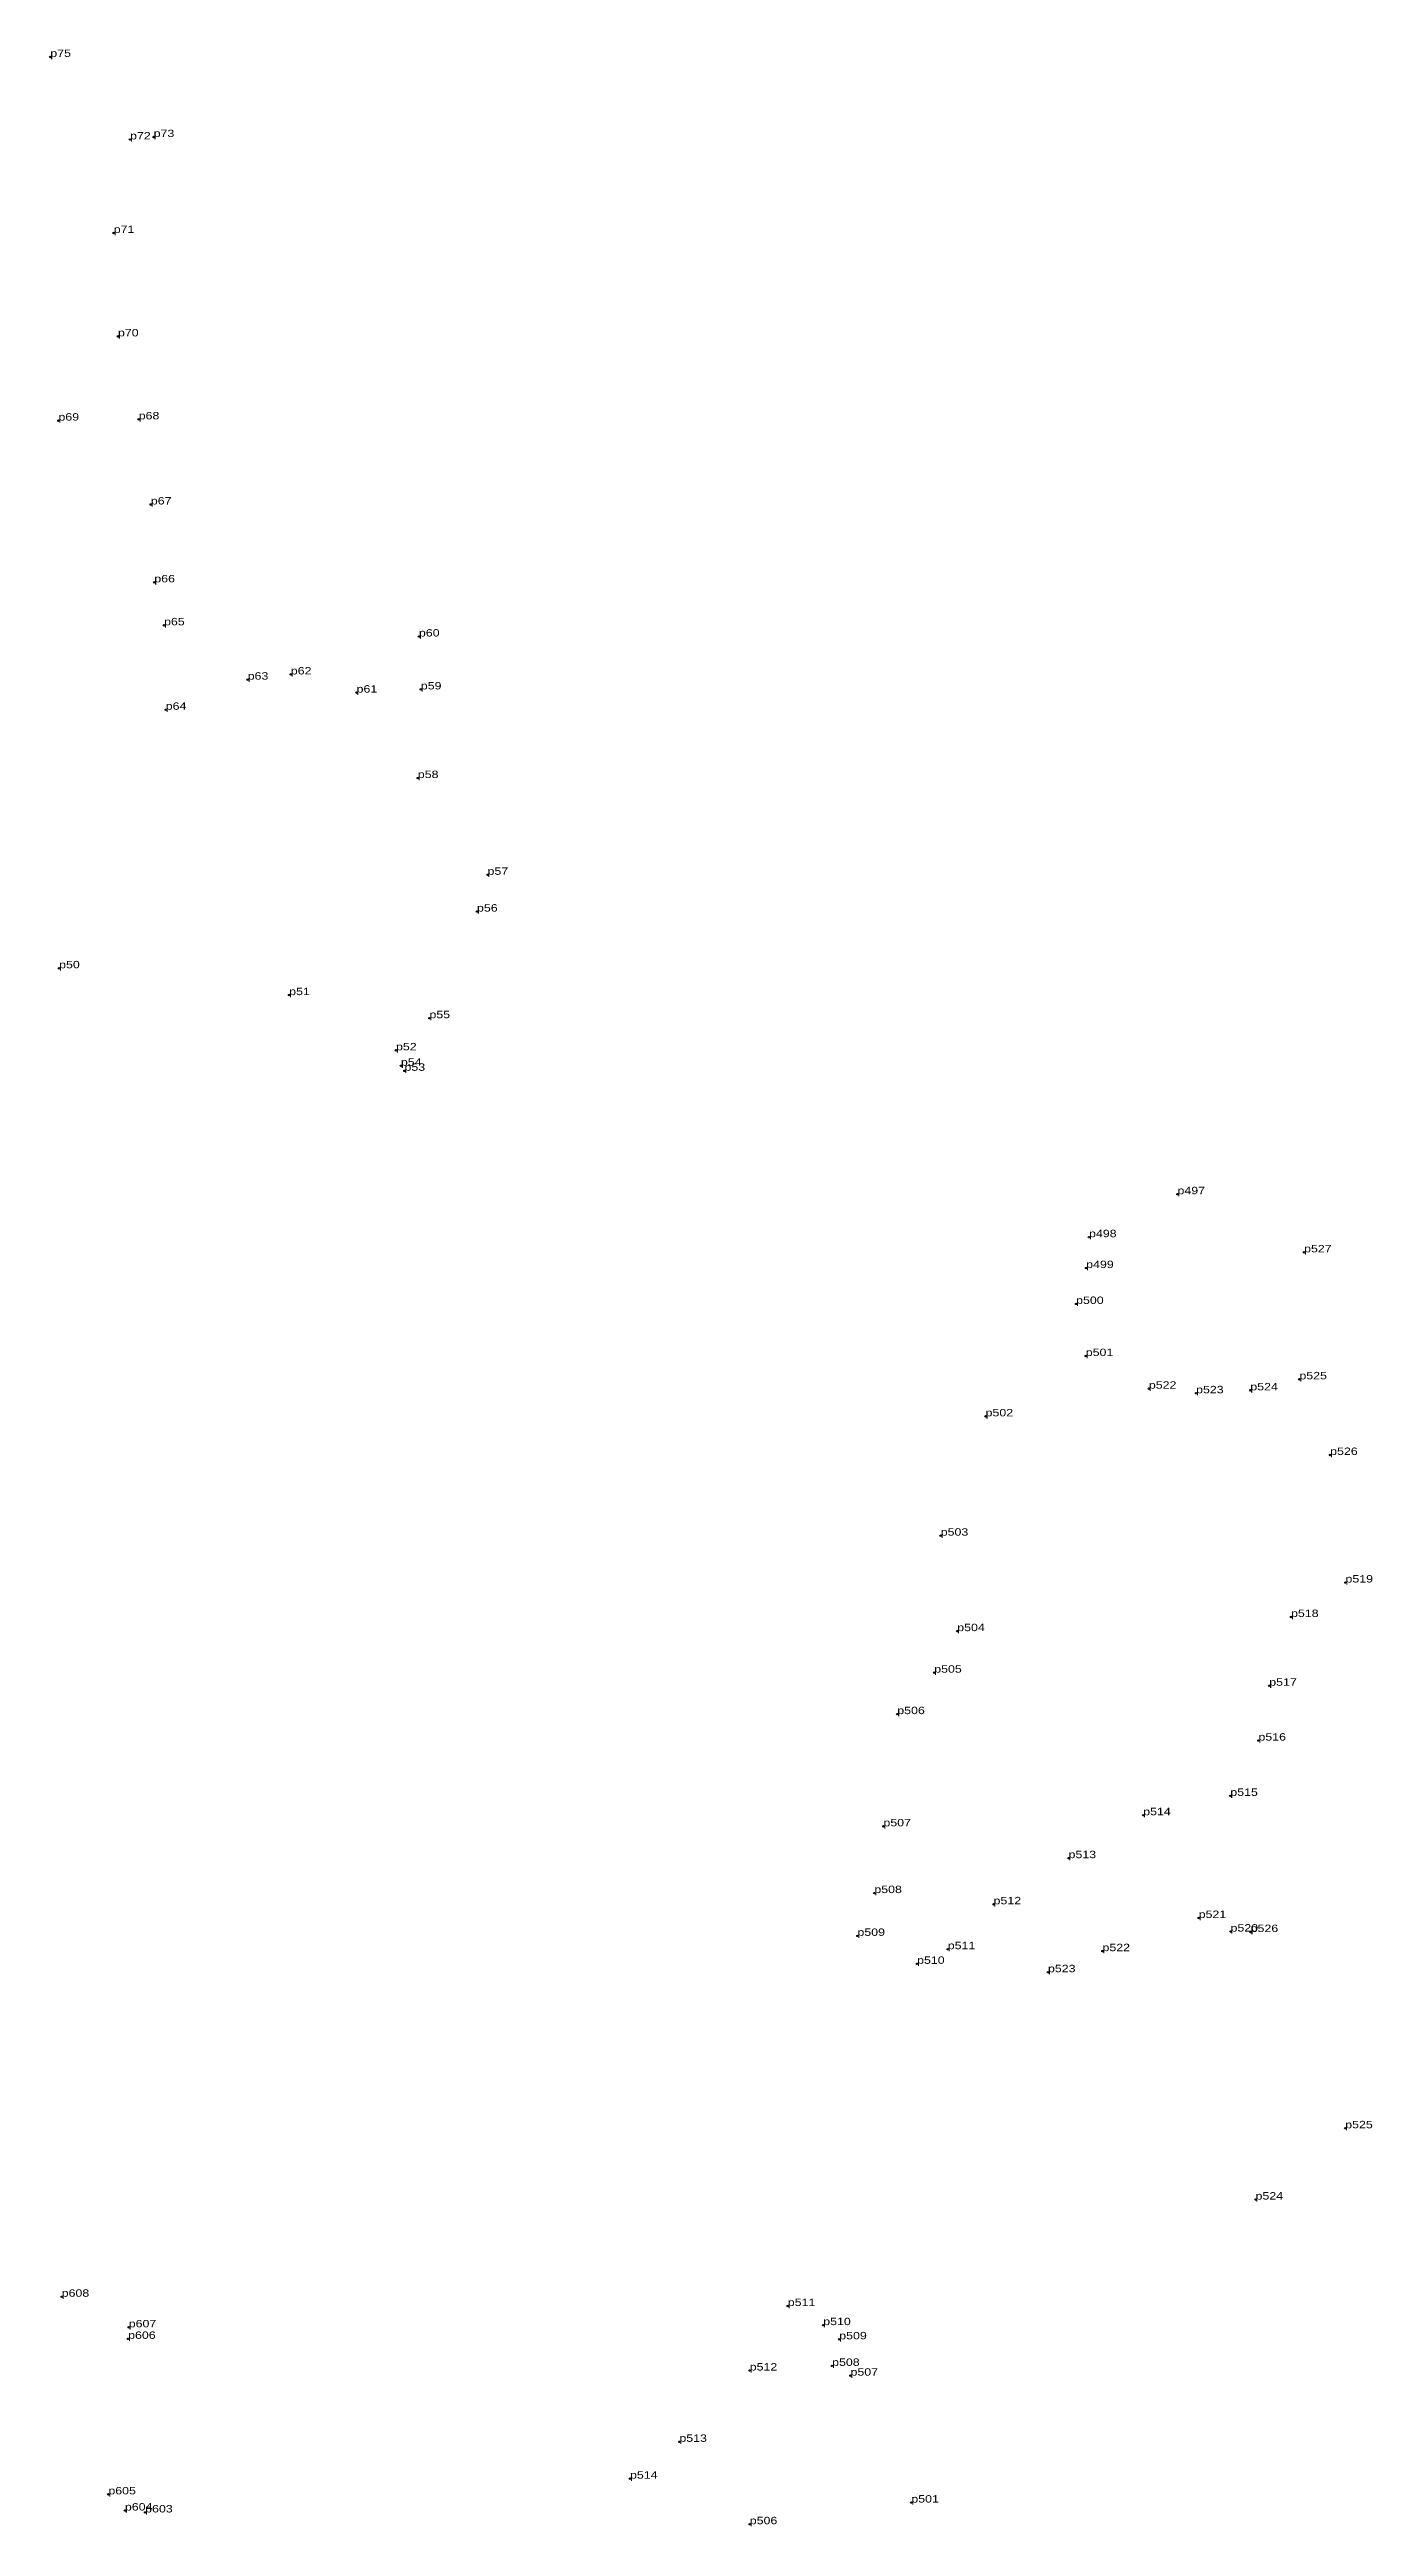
# Model space of a CAD drawing. Header units: metres. Extents: x 543607 to 546308, y 1834524 to 1839461.
# Drawn here: x 544819 to 545141, y 1837644 to 1838246 of the extents above; entities that cross this region are included whole.
import ezdxf

# ---------------------------------------------------------------- set-up
doc = ezdxf.new("R2010")
doc.units = ezdxf.units.M
doc.header["$LTSCALE"] = 0.72
doc.header["$PDMODE"] = 32
doc.header["$PDSIZE"] = 0.36
doc.layers.add('12', color=7, linetype='Continuous')
doc.layers.add('7', color=7, linetype='Continuous')

msp = doc.modelspace()

# ---------------------------------------------------------------- linework, layer by layer
at = {"layer": '7'}
for p in [(544819.46, 1838244), (544819.46, 1838243.99), (544838.84, 1838223.94), (544844.57, 1838224.53), (544834.87, 1838201.21), (544835.9, 1838176.06), (544821.43, 1838155.59), (544840.94, 1838155.89), (544843.89, 1838135.19), (544844.73, 1838116.26), (544844.73, 1838116.25), (544847.1, 1838105.82), (544909.03, 1838103.09), (544867.42, 1838092.61), (544877.9, 1838093.87), (544847.51, 1838085.28), (544893.88, 1838089.46), (544909.49, 1838090.23), (544908.76, 1838068.68), (544925.7, 1838045.16), (544923.14, 1838036.22), (544821.59, 1838022.44), (544821.6, 1838022.44), (544877.5, 1838015.91), (544911.58, 1838010.3), (544911.59, 1838010.3), (544903.46, 1838002.49), (544904.66, 1837998.74), (544905.52, 1837997.51), (545093.35, 1837967.51), (545071.86, 1837957.06), (545124.11, 1837953.38), (545071.16, 1837949.55), (545068.72, 1837940.84), (545068.73, 1837940.84), (545071.06, 1837928.17), (545122.97, 1837922.51), (545086.4, 1837920.23), (545097.87, 1837919.12), (545111.05, 1837919.83), (545046.72, 1837913.5), (545046.73, 1837913.49), (545130.44, 1837904.12), (545035.82, 1837884.5), (545134.17, 1837873.1), (545120.94, 1837864.73), (545039.83, 1837861.28), (545034.24, 1837851.19), (545115.65, 1837848.01), (545025.26, 1837841.11), (545113.02, 1837834.68), (545106.19, 1837821.23), (545085.02, 1837816.53), (545021.9, 1837813.83), (545066.88, 1837806.09), (545066.89, 1837806.09), (545019.69, 1837797.6), (545048.66, 1837794.88), (545098.5, 1837791.55), (545015.58, 1837787.2), (545015.59, 1837787.2), (545037.53, 1837783.96), (545106.24, 1837788.24), (545111.13, 1837788.13), (545030.08, 1837780.4), (545030.08, 1837780.39), (545061.88, 1837778.36), (545075.13, 1837783.48), (545134.11, 1837740.43), (545112.32, 1837723.09), (544822.23, 1837699.46), (544998.66, 1837697.21), (544838.37, 1837689.23), (544838.52, 1837692.03), (545007.27, 1837692.57), (545007.27, 1837692.56), (545011.16, 1837689.12), (544989.41, 1837681.53), (545009.43, 1837682.66), (545013.9, 1837680.28), (544972.32, 1837664.19), (544833.57, 1837651.42), (544960.32, 1837655.24), (544837.59, 1837647.49), (544842.51, 1837647.02), (545028.68, 1837649.43), (544989.42, 1837644.16)]:
    msp.add_point(p, dxfattribs=at)

# ---------------------------------------------------------------- texts
at = {"layer": '12', "width": 1.25}
for s, p in [('p75', (544819.46, 1838244)), ('p75', (544819.46, 1838244)), ('p72', (544838.84, 1838223.94)), ('p72', (544838.84, 1838223.94)), ('p73', (544844.57, 1838224.53)), ('p73', (544844.57, 1838224.53)), ('p71', (544834.87, 1838201.21)), ('p71', (544834.87, 1838201.21)), ('p70', (544835.9, 1838176.06)), ('p70', (544835.9, 1838176.06)), ('p69', (544821.43, 1838155.59)), ('p69', (544821.43, 1838155.59)), ('p68', (544840.94, 1838155.89)), ('p68', (544840.94, 1838155.89)), ('p67', (544843.89, 1838135.19)), ('p67', (544843.89, 1838135.19)), ('p66', (544844.73, 1838116.26)), ('p66', (544844.73, 1838116.26)), ('p65', (544847.1, 1838105.82)), ('p65', (544847.1, 1838105.82)), ('p60', (544909.03, 1838103.09)), ('p60', (544909.03, 1838103.09)), ('p63', (544867.42, 1838092.61)), ('p63', (544867.42, 1838092.61)), ('p62', (544877.9, 1838093.87)), ('p62', (544877.9, 1838093.87)), ('p61', (544893.88, 1838089.46)), ('p61', (544893.88, 1838089.46)), ('p59', (544909.49, 1838090.23)), ('p59', (544909.49, 1838090.23)), ('p64', (544847.51, 1838085.28)), ('p64', (544847.51, 1838085.28)), ('p58', (544908.76, 1838068.68)), ('p58', (544908.76, 1838068.68)), ('p57', (544925.7, 1838045.16)), ('p57', (544925.7, 1838045.16)), ('p56', (544923.14, 1838036.22)), ('p56', (544923.14, 1838036.22)), ('p50', (544821.6, 1838022.44)), ('p50', (544821.6, 1838022.44)), ('p51', (544877.5, 1838015.91)), ('p51', (544877.5, 1838015.91)), ('p55', (544911.58, 1838010.3)), ('p55', (544911.58, 1838010.3)), ('p52', (544903.46, 1838002.49)), ('p52', (544903.46, 1838002.49)), ('p54', (544904.66, 1837998.74)), ('p54', (544904.66, 1837998.74)), ('p53', (544905.52, 1837997.51)), ('p53', (544905.52, 1837997.51)), ('p497', (545093.35, 1837967.51)), ('p497', (545093.35, 1837967.51)), ('p498', (545071.86, 1837957.06)), ('p498', (545071.86, 1837957.06)), ('p527', (545124.11, 1837953.38)), ('p527', (545124.11, 1837953.38)), ('p499', (545071.16, 1837949.55)), ('p499', (545071.16, 1837949.55)), ('p500', (545068.72, 1837940.84)), ('p500', (545068.72, 1837940.84)), ('p501', (545071.06, 1837928.17)), ('p501', (545071.06, 1837928.17)), ('p525', (545122.97, 1837922.51)), ('p525', (545122.97, 1837922.51)), ('p522', (545086.4, 1837920.23)), ('p522', (545086.4, 1837920.23)), ('p523', (545097.87, 1837919.12)), ('p523', (545097.87, 1837919.12)), ('p524', (545111.05, 1837919.83)), ('p524', (545111.05, 1837919.83)), ('p502', (545046.72, 1837913.5)), ('p502', (545046.72, 1837913.5)), ('p526', (545130.44, 1837904.12)), ('p526', (545130.44, 1837904.12)), ('p503', (545035.82, 1837884.5)), ('p503', (545035.82, 1837884.5)), ('p519', (545134.17, 1837873.1)), ('p519', (545134.17, 1837873.1)), ('p504', (545039.83, 1837861.28)), ('p504', (545039.83, 1837861.28)), ('p518', (545120.94, 1837864.73)), ('p518', (545120.94, 1837864.73)), ('p505', (545034.24, 1837851.19)), ('p505', (545034.24, 1837851.19)), ('p517', (545115.65, 1837848.01)), ('p517', (545115.65, 1837848.01)), ('p506', (545025.26, 1837841.11)), ('p506', (545025.26, 1837841.11)), ('p516', (545113.02, 1837834.68)), ('p516', (545113.02, 1837834.68)), ('p515', (545106.19, 1837821.23)), ('p515', (545106.19, 1837821.23)), ('p507', (545021.9, 1837813.83)), ('p507', (545021.9, 1837813.83)), ('p514', (545085.02, 1837816.53)), ('p514', (545085.02, 1837816.53)), ('p513', (545066.88, 1837806.09)), ('p513', (545066.88, 1837806.09)), ('p508', (545019.69, 1837797.6)), ('p508', (545019.69, 1837797.6)), ('p512', (545048.66, 1837794.88)), ('p512', (545048.66, 1837794.88)), ('p521', (545098.5, 1837791.55)), ('p521', (545098.5, 1837791.55)), ('p520', (545106.24, 1837788.24)), ('p520', (545106.24, 1837788.24)), ('p509', (545015.58, 1837787.2)), ('p509', (545015.58, 1837787.2)), ('p511', (545037.53, 1837783.96)), ('p511', (545037.53, 1837783.96)), ('p522', (545075.13, 1837783.48)), ('p522', (545075.13, 1837783.48)), ('p526', (545111.13, 1837788.13)), ('p526', (545111.13, 1837788.13)), ('p510', (545030.08, 1837780.4)), ('p510', (545030.08, 1837780.4)), ('p523', (545061.88, 1837778.36)), ('p523', (545061.88, 1837778.36)), ('p525', (545134.11, 1837740.43)), ('p525', (545134.11, 1837740.43)), ('p524', (545112.32, 1837723.09)), ('p524', (545112.32, 1837723.09)), ('p608', (544822.23, 1837699.46)), ('p607', (544838.52, 1837692.03)), ('p511', (544998.66, 1837697.21)), ('p511', (544998.66, 1837697.21)), ('p510', (545007.27, 1837692.56)), ('p510', (545007.27, 1837692.56)), ('p606', (544838.37, 1837689.23)), ('p509', (545011.16, 1837689.12)), ('p509', (545011.16, 1837689.12)), ('p512', (544989.41, 1837681.53)), ('p512', (544989.41, 1837681.53)), ('p508', (545009.43, 1837682.66)), ('p508', (545009.43, 1837682.66)), ('p507', (545013.9, 1837680.28)), ('p507', (545013.9, 1837680.28)), ('p513', (544972.32, 1837664.19)), ('p513', (544972.32, 1837664.19)), ('p605', (544833.57, 1837651.42)), ('p514', (544960.32, 1837655.24)), ('p514', (544960.32, 1837655.24)), ('p604', (544837.59, 1837647.49)), ('p603', (544842.51, 1837647.02)), ('p506', (544989.42, 1837644.16)), ('p506', (544989.42, 1837644.16)), ('p501', (545028.68, 1837649.43)), ('p501', (545028.68, 1837649.43))]:
    msp.add_text(s, height=1.8, dxfattribs=at).set_placement(p)

doc.saveas('drawing.dxf')
